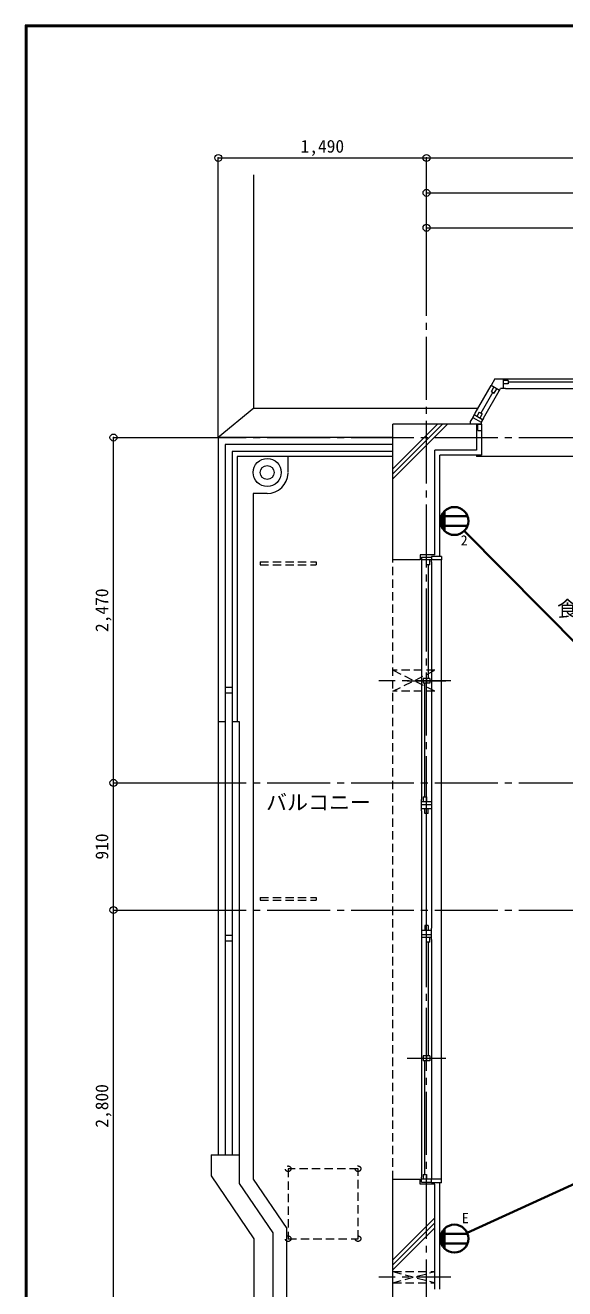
# Model space of a CAD drawing. Units: millimetres at full size, sheet at 1:50. Extents: x -9674 to 9699, y -6794 to 6791.
# Drawn here: x -9674 to -5813, y -2245 to 6791 of the extents above; entities that cross this region are included whole.
import ezdxf
from ezdxf.enums import TextEntityAlignment as Align

# ---------------------------------------------------------------- set-up
doc = ezdxf.new("R2010")
doc.units = ezdxf.units.MM
doc.header["$LTSCALE"] = 50
doc.header["$PDMODE"] = 32
doc.header["$PDSIZE"] = 50
for name, pattern in [('CHAIN1', [8, 5, -1, 1, -1]), ('CHAIN2', [12, 9, -1, 1, -1]), ('DASHED1', [1.8, 1.2, -0.6])]:
    doc.linetypes.add(name, pattern=pattern)
for name, color, linetype, lineweight in [('0-0_図面枠', 7, 'Continuous', 9), ('1-0_芯', 134, 'CHAIN2', 9), ('1-1_躯体', 134, 'Continuous', 9), ('1-3_建具', 134, 'Continuous', 9), ('1-6_ﾊﾞﾙｺﾆｰ・階段', 134, 'Continuous', 9), ('1-7_その他', 134, 'DASHED1', 9), ('1-8_ハッチ', 134, 'Continuous', 9), ('1-B_寸法', 134, 'Continuous', 9), ('1-C_梁', 134, 'DASHED1', 9), ('2-0_芯', 2, 'Continuous', 35)]:
    doc.layers.add(name, color=color, linetype=linetype, lineweight=lineweight)
doc.layers.add('1-A_文字', color=134, linetype='Continuous')
doc.styles.add('ＭＳ ゴシック', font='')
doc.styles.get('ＭＳ ゴシック').set_extended_font_data('MS Gothic')

msp = doc.modelspace()

# ---------------------------------------------------------------- linework, layer by layer
at = {"layer": '0-0_図面枠'}
for p, q in [((-9673.92, 6791.43), (-9673.92, -6793.93)), ((-9672.16, 6789.66), (-9672.16, -6792.16)), ((9697.16, 6789.66), (-9672.16, 6789.66)), ((-9670.4, 6787.9), (-9670.4, -6790.4)), ((9695.4, 6787.9), (-9670.4, 6787.9)), ((-9668.64, -6788.64), (-9668.64, 6786.14)), ((-9668.64, 6786.14), (9693.64, 6786.14)), ((-9666.87, 6784.38), (-9666.87, -6786.88)), ((9691.87, 6784.38), (-9666.87, 6784.38)), ((-9665.11, 6782.61), (-9665.11, -6785.11)), ((9690.11, 6782.61), (-9665.11, 6782.61)), ((9688.35, 6780.85), (-9663.35, 6780.85)), ((-9663.35, 6780.85), (-9663.35, -6783.35))]:
    msp.add_line(p, q, dxfattribs=at)
msp.add_lwpolyline([(9698.92, -6793.93), (9698.92, 6791.43), (-9673.92, 6791.43)], dxfattribs=at)
at = {"layer": '1-0_芯'}
for p, q in [((-6802.5, -3087.09), (-6802.5, 4842.91)), ((-8542.5, 3842.91), (8067.5, 3842.91)), ((-8542.5, 1372.91), (8067.5, 1372.91)), ((-8542.5, 462.91), (2697.5, 462.91))]:
    msp.add_line(p, q, dxfattribs=at)
at = {"layer": '1-1_躯体'}
for p, q in [((-7042.5, 2967.91), (-7042.5, 3937.91)), ((-6445, 3937.91), (-7042.5, 3937.91)), ((-6742.5, 3002.91), (-6742.5, 3752.91)), ((-6847.5, 3002.91), (-6847.5, 2967.91)), ((-6742.5, 3002.91), (-6847.5, 3002.91)), ((-6847.5, 2967.91), (-7042.5, 2967.91)), ((-7042.5, -3177.09), (-7042.5, -1462.09)), ((-7042.5, -1462.09), (-6847.5, -1462.09)), ((-6847.5, -1497.09), (-6847.5, -1462.09)), ((-6742.5, -1497.09), (-6847.5, -1497.09)), ((-6742.5, -2247.09), (-6742.5, -1497.09))]:
    msp.add_line(p, q, dxfattribs=at)
msp.add_lwpolyline([(-6445, 3937.91), (-6445, 3752.91), (-6742.5, 3752.91)], dxfattribs=at)
at = {"layer": '1-3_建具'}
for p, q in [((-6312.71, 4262.91), (-6340.42, 4214.92)), ((-6312.71, 4262.91), (-6237.3, 4262.91)), ((-6252.3, 4192.91), (-6252.3, 4262.91)), ((-6217.3, 4251.91), (-6252.3, 4251.91)), ((-6237.3, 4262.91), (-4913.7, 4262.91)), ((-6217.3, 4251.91), (-6217.3, 4227.91)), ((-6454.48, 4017.37), (-6340.42, 4214.92)), ((-6327.61, 4167.11), (-6414.17, 4017.19)), ((-6393.86, 3982.37), (-6272.3, 4192.91)), ((-6279.8, 4179.92), (-6340.42, 4214.92)), ((-6338, 4173.11), (-6320.5, 4203.42)), ((-6237.3, 4192.91), (-6272.3, 4192.91)), ((-6217.3, 4227.91), (-6252.3, 4227.91)), ((-6237.3, 4192.91), (-4913.7, 4192.91)), ((-5593, 4239.91), (-6217.3, 4239.91)), ((-6471.98, 3987.06), (-6454.48, 4017.37)), ((-6401.36, 3969.38), (-6461.98, 4004.38)), ((-6424.56, 4023.19), (-6442.06, 3992.88)), ((-6424.56, 4023.19), (-6403.78, 4011.19)), ((-6403.78, 4011.19), (-6421.28, 3980.88)), ((-6393.86, 3982.37), (-6411.36, 3952.06)), ((-6435.5, 3937.91), (-6405.5, 3937.91)), ((-6435.5, 3892.91), (-6435.5, 3937.91)), ((-6425.5, 3937.91), (-6410.5, 3937.91)), ((-6445, 3717.91), (-6445, 3707.91)), ((-4706, 3707.91), (-6445, 3707.91)), ((-6837.5, 2987.91), (-6837.5, 2952.91)), ((-6837.5, 2987.91), (-6767.5, 2987.91)), ((-6767.5, 2992.91), (-6767.5, 2967.91)), ((-6695.5, 2992.91), (-6767.5, 2992.91)), ((-6767.5, 2967.91), (-6837.5, 2967.91)), ((-6837.5, 2952.91), (-6837.5, 1252.91)), ((-6802.5, 2932.91), (-6802.5, 2967.91)), ((-6778.5, 2932.91), (-6802.5, 2932.91)), ((-6790.5, 2932.91), (-6790.5, 2120.41)), ((-6778.5, 2932.91), (-6778.5, 2967.91)), ((-6767.5, 2952.91), (-6767.5, 2967.91)), ((-6767.5, 2952.91), (-6767.5, 1252.91)), ((-6695.5, -1462.09), (-6695.5, 2967.91)), ((-6940.98, 2102.91), (-6664.02, 2102.91)), ((-6778.5, 2120.41), (-6826.5, 2120.41)), ((-6826.5, 2120.41), (-6826.5, 2085.41)), ((-6814.5, 1272.91), (-6814.5, 2085.41)), ((-6802.5, 2120.41), (-6802.5, 2085.41)), ((-6826.5, 1272.91), (-6802.5, 1272.91)), ((-6826.5, 1272.91), (-6826.5, 1237.91)), ((-6802.5, 1272.91), (-6802.5, 1237.91)), ((-6837.5, 1172.91), (-6837.5, 1252.91)), ((-6767.5, 1237.91), (-6837.5, 1237.91)), ((-6837.5, 1217.91), (-6767.5, 1217.91)), ((-6767.5, 1187.91), (-6837.5, 1187.91)), ((-6814.5, 1152.91), (-6814.5, 1187.91)), ((-6790.5, 1152.91), (-6790.5, 1187.91)), ((-6767.5, 1252.91), (-6767.5, 1172.91)), ((-6837.5, 1172.91), (-6837.5, 332.91)), ((-6790.5, 1152.91), (-6814.5, 1152.91)), ((-6802.5, 352.91), (-6802.5, 1152.91)), ((-6767.5, 1172.91), (-6767.5, 332.91)), ((-6837.5, 332.91), (-6837.5, 252.91)), ((-6767.5, 317.91), (-6837.5, 317.91)), ((-6837.5, 287.91), (-6767.5, 287.91)), ((-6790.5, 352.91), (-6814.5, 352.91)), ((-6814.5, 352.91), (-6814.5, 317.91)), ((-6790.5, 352.91), (-6790.5, 317.91)), ((-6767.5, 252.91), (-6767.5, 332.91)), ((-6767.5, 267.91), (-6837.5, 267.91)), ((-6837.5, 252.91), (-6837.5, -1447.09)), ((-6802.5, 232.91), (-6802.5, 267.91)), ((-6778.5, 232.91), (-6802.5, 232.91)), ((-6790.5, 232.91), (-6790.5, -579.59)), ((-6778.5, 232.91), (-6778.5, 267.91)), ((-6767.5, 252.91), (-6767.5, -1447.09)), ((-6940.98, -597.09), (-6664.02, -597.09)), ((-6778.5, -579.59), (-6826.5, -579.59)), ((-6826.5, -579.59), (-6826.5, -614.59)), ((-6814.5, -1427.09), (-6814.5, -614.59)), ((-6802.5, -579.59), (-6802.5, -614.59)), ((-6826.5, -1427.09), (-6826.5, -1462.09)), ((-6837.5, -1482.09), (-6837.5, -1447.09)), ((-6767.5, -1462.09), (-6837.5, -1462.09)), ((-6837.5, -1482.09), (-6767.5, -1482.09)), ((-6767.5, -1447.09), (-6767.5, -1462.09)), ((-6767.5, -1487.09), (-6767.5, -1462.09)), ((-6695.5, -1487.09), (-6767.5, -1487.09))]:
    msp.add_line(p, q, dxfattribs=at)
for points in [[(-6338, 4173.11), (-6317.22, 4161.11), (-6299.72, 4191.42)], [(-6471.98, 3987.06), (-6489.14, 3957.33), (-6489.14, 3937.91)], [(-6471.98, 3987.06), (-6411.36, 3952.06), (-6411.36, 3937.91), (-6489.14, 3937.91)], [(-6435.5, 3892.91), (-6405.5, 3892.91), (-6405.5, 3937.91)], [(-6695.5, 2992.91), (-6695.5, 2967.91), (-6767.5, 2967.91)], [(-6778.5, 2120.41), (-6778.5, 2085.41), (-6826.5, 2085.41)], [(-6778.5, -579.59), (-6778.5, -614.59), (-6826.5, -614.59)], [(-6826.5, -1427.09), (-6802.5, -1427.09), (-6802.5, -1462.09)], [(-6695.5, -1487.09), (-6695.5, -1462.09), (-6767.5, -1462.09)]]:
    msp.add_lwpolyline(points, dxfattribs=at)
at = {"layer": '1-6_ﾊﾞﾙｺﾆｰ・階段'}
for p, q in [((-8292.5, 3842.91), (-8292.5, 5721.34)), ((-8037.5, 4052.91), (-8037.5, 5721.34)), ((-8037.5, 4052.91), (-8292.5, 3842.91)), ((-8037.5, 4052.91), (-6433.96, 4052.91)), ((-8192.5, 3742.91), (-8192.5, -1287.09)), ((-7042.5, 3742.91), (-8192.5, 3742.91)), ((-7792.5, 3592.91), (-7792.5, 3707.91)), ((-8042.5, 3442.91), (-8042.5, -1460.85)), ((-7942.5, 3442.91), (-8042.5, 3442.91)), ((-8242.5, 2057.91), (-8192.5, 2057.91)), ((-8242.5, 2017.91), (-8192.5, 2017.91)), ((-8292.5, 1812.91), (-8242.5, 1812.91)), ((-8192.5, 1812.91), (-8142.5, 1812.91)), ((-8142.5, 1812.91), (-8142.5, -1491.55)), ((-8242.5, 282.91), (-8192.5, 282.91)), ((-8242.5, 242.91), (-8192.5, 242.91)), ((-8342.5, -1287.09), (-8142.5, -1287.09)), ((-8142.5, -1491.55), (-7902.5, -1845.65)), ((-8042.5, -1460.85), (-7802.5, -1814.95)), ((-8037.5, -1887.09), (-8037.5, -2787.09)), ((-7902.5, -1845.65), (-7902.5, -2828.53)), ((-7802.5, -2317.09), (-7802.5, -1814.95))]:
    msp.add_line(p, q, dxfattribs=at)
for points in [[(-7042.5, 3842.91), (-8292.5, 3842.91), (-8292.5, -1287.09)], [(-7042.5, 3792.91), (-8242.5, 3792.91), (-8242.5, -1287.09)], [(-7042.5, 3707.91), (-8157.5, 3707.91), (-8157.5, 1812.91)], [(-8342.5, -1287.09), (-8342.5, -1437.09), (-8037.5, -1887.09)]]:
    msp.add_lwpolyline(points, dxfattribs=at)
for radius in [100, 50]:
    msp.add_circle((-7942.5, 3592.91), radius, dxfattribs=at)
msp.add_arc((-7942.5, 3592.91), 150, 270, 357.77329, dxfattribs=at)
at = {"layer": '1-7_その他'}
for p, q in [((-7992.5, 2952.91), (-7992.5, 2932.91)), ((-7992.5, 2932.91), (-7592.5, 2932.91)), ((-6742.5, 2177.91), (-7042.5, 2177.91)), ((-7042.5, 2027.91), (-6742.5, 2177.91)), ((-6742.5, 2027.91), (-7042.5, 2177.91)), ((-6742.5, 2027.91), (-7042.5, 2027.91)), ((-7992.5, 552.91), (-7992.5, 532.91)), ((-7992.5, 532.91), (-7592.5, 532.91)), ((-7792.5, -1387.09), (-7792.5, -1887.09)), ((-7292.5, -1387.09), (-7792.5, -1387.09)), ((-7292.5, -1887.09), (-7292.5, -1387.09)), ((-7792.5, -1887.09), (-7292.5, -1887.09)), ((-7042.5, -2122.09), (-6742.5, -2122.09)), ((-7042.5, -2202.09), (-6742.5, -2122.09)), ((-7042.5, -2122.09), (-6742.5, -2202.09)), ((-7042.5, -2202.09), (-6742.5, -2202.09))]:
    msp.add_line(p, q, dxfattribs=at)
at = {"layer": '1-7_その他', "linetype": 'CHAIN1'}
for p, q in [((-6627.5, 2102.91), (-7142.5, 2102.91)), ((-6627.5, -2162.09), (-7142.5, -2162.09))]:
    msp.add_line(p, q, dxfattribs=at)
at = {"layer": '1-7_その他'}
for points in [[(-7992.5, 2952.91), (-7592.5, 2952.91), (-7592.5, 2932.91)], [(-7992.5, 552.91), (-7592.5, 552.91), (-7592.5, 532.91)]]:
    msp.add_lwpolyline(points, dxfattribs=at)
for centre in [(-7792.5, -1387.09), (-7292.5, -1387.09), (-7792.5, -1887.09), (-7292.5, -1887.09)]:
    msp.add_circle(centre, 20, dxfattribs=at)
at = {"layer": '1-8_ハッチ'}
for p, q in [((-7042.5, 3547.68), (-6652.27, 3937.91)), ((-7042.5, 3583.04), (-6687.63, 3937.91)), ((-7042.5, 3618.39), (-6722.98, 3937.91)), ((-6410, 3892.91), (-6410, 3717.91)), ((-6410, 3717.91), (-6707.5, 3717.91)), ((-6707.5, 2992.91), (-6707.5, 3717.91)), ((-6707.5, -2247.09), (-6707.5, -1487.09)), ((-7042.5, -2038.46), (-6742.5, -1738.46)), ((-7042.5, -2073.81), (-6742.5, -1773.81)), ((-7042.5, -2109.17), (-6742.5, -1809.17))]:
    msp.add_line(p, q, dxfattribs=at)
at = {"layer": '1-B_寸法'}
for p, q in [((-8292.5, 5842.91), (-6802.5, 5842.91)), ((-8292.5, 4842.91), (-8292.5, 5842.91)), ((-6802.5, 5842.91), (6297.5, 5842.91)), ((-6802.5, 4842.91), (-6802.5, 5842.91)), ((-6802.5, 5592.91), (-2602.5, 5592.91)), ((-6802.5, 5342.91), (-4442.5, 5342.91)), ((-9042.5, 1372.91), (-9042.5, 3842.91)), ((-9042.5, 3842.91), (-8542.5, 3842.91)), ((-9042.5, 462.91), (-9042.5, 1372.91)), ((-9042.5, 1372.91), (-8542.5, 1372.91)), ((-9042.5, -2337.09), (-9042.5, 462.91)), ((-9042.5, 462.91), (-8542.5, 462.91))]:
    msp.add_line(p, q, dxfattribs=at)
for p in [(-8292.5, 5842.91), (-6802.5, 5842.91), (-6802.5, 5592.91), (-6802.5, 5342.91), (-9042.5, 3842.91), (-9042.5, 1372.91), (-9042.5, 462.91)]:
    msp.add_point(p, dxfattribs=at)
at = {"layer": '1-C_梁'}
msp.add_line((-7042.5, -1462.09), (-7042.5, 2967.91), dxfattribs=at)
at = {"layer": '2-0_芯'}
for p, q in [((-6699.56, 3221.53), (-6699.56, 3270.17)), ((-6696.24, 3280.85), (-6508.84, 3280.85)), ((-6693.56, 3204.38), (-6693.56, 3287.31)), ((-6687.56, 3193.17), (-6687.56, 3298.53)), ((-6681.56, 3184.54), (-6681.56, 3307.16)), ((-6675.56, 3177.51), (-6675.56, 3314.19)), ((-6672.55, 3174.43), (-6672.55, 3317.26)), ((-6696.24, 3210.85), (-6508.84, 3210.85)), ((-5692.8, 2328.27), (-6532.12, 3174.82)), ((-4756.96, -1042.29), (-6511.58, -1844.85)), ((-6699.56, -1910.77), (-6699.56, -1862.13)), ((-6696.24, -1851.45), (-6508.84, -1851.45)), ((-6693.56, -1927.92), (-6693.56, -1844.99)), ((-6687.56, -1939.13), (-6687.56, -1833.77)), ((-6681.56, -1947.76), (-6681.56, -1825.14)), ((-6675.56, -1954.79), (-6675.56, -1818.11)), ((-6672.55, -1957.87), (-6672.55, -1815.04)), ((-6696.24, -1921.45), (-6508.84, -1921.45))]:
    msp.add_line(p, q, dxfattribs=at)
for centre in [(-6602.54, 3245.85), (-6602.54, -1886.45)]:
    msp.add_circle(centre, 100.02, dxfattribs=at)

# ---------------------------------------------------------------- texts
at = {"layer": '1-A_文字', "style": 'ＭＳ ゴシック'}
for s, p in [('食事室', (-5868.24, 2530.4)), ('バルコニー', (-7950.69, 1145.82))]:
    msp.add_text(s, height=110, dxfattribs=at).set_placement(p, align=Align.BOTTOM_LEFT)
at = {"layer": '1-B_寸法', "style": 'ＭＳ ゴシック'}
msp.add_text('1,490', height=91.64, dxfattribs=at).set_placement((-7703.75, 5852.91), align=Align.BOTTOM_LEFT)
for s, p in [('2,470', (-9052.5, 2451.66)), ('910', (-9052.5, 824.16)), ('2,800', (-9052.5, -1093.34))]:
    msp.add_text(s, height=91.64, rotation=90, dxfattribs=at).set_placement(p, align=Align.BOTTOM_LEFT)
at = {"layer": '2-0_芯', "color": 7, "style": 'ＭＳ ゴシック'}
for s, p in [('2', (-6557.97, 3048.8)), ('E', (-6549.23, -1798.74))]:
    msp.add_text(s, height=73.31, dxfattribs=at).set_placement(p, align=Align.BOTTOM_LEFT)

doc.saveas('drawing.dxf')
